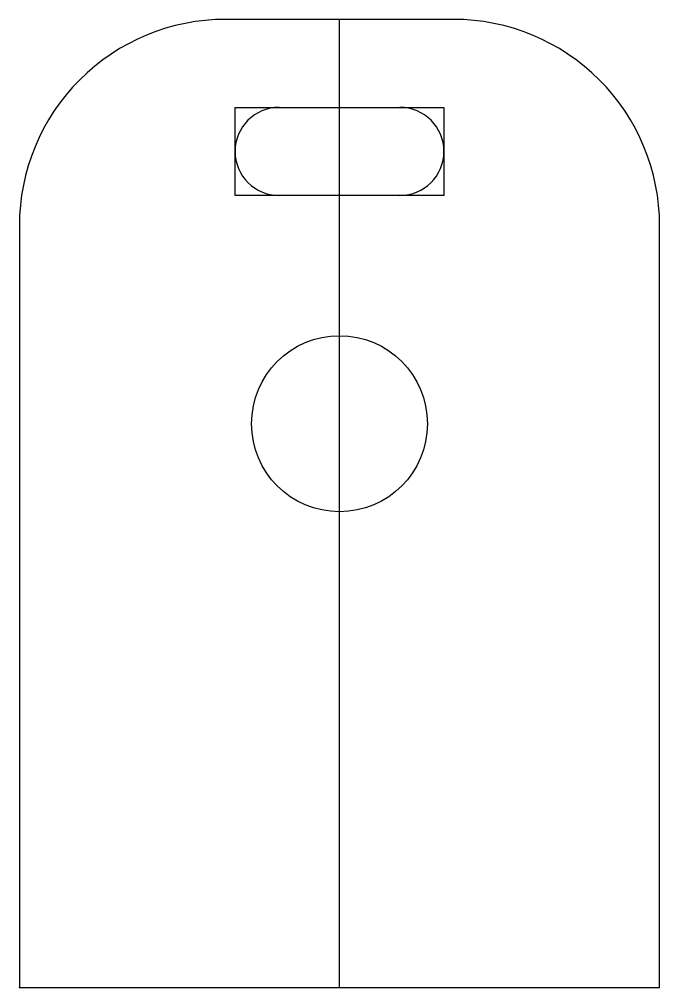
# Model space of a CAD drawing. Header units: millimetres. Extents: x 0 to 23.3, y 0 to 35.2.
import ezdxf

# ---------------------------------------------------------------- set-up
doc = ezdxf.new("R2010")
doc.units = ezdxf.units.MM
doc.layers.get('0').update_dxf_attribs({"linetype": 'CONTINUOUS'})

msp = doc.modelspace()

# ---------------------------------------------------------------- linework, layer by layer
for p, q in [((11.65, 0), (11.65, 35.2)), ((0, 0), (11.65, 0))]:
    msp.add_line(p, q)
msp.add_lwpolyline([(23.3, 27.7, 0.414214), (15.8, 35.2), (7.5, 35.2, 0.414214), (0, 27.7), (0, 0), (23.3, 0)], format="xyb", close=True)
msp.add_lwpolyline([(7.85, 32), (15.45, 32), (15.45, 28.8), (7.85, 28.8)], close=True)
msp.add_circle((11.65, 20.5), 3.2)
for centre, start, end in [((9.45, 30.4), 90, 180), ((13.85, 30.4), 0, 90), ((9.45, 30.4), 180, 270), ((13.85, 30.4), 270, 360)]:
    msp.add_arc(centre, 1.6, start, end)
msp.add_point((0, 0))

doc.saveas('drawing.dxf')
